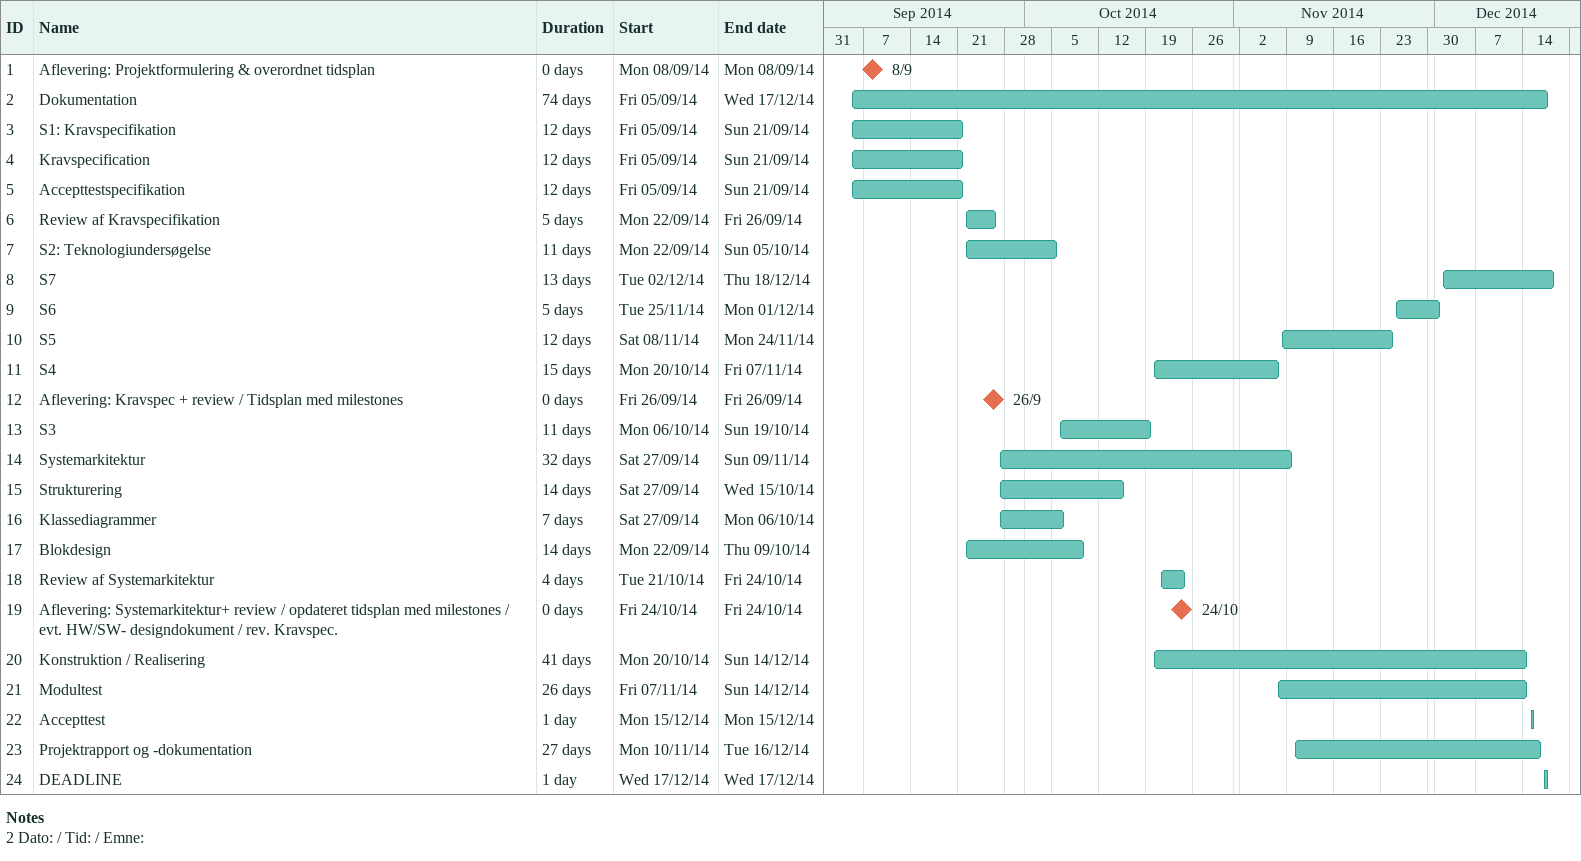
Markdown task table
| ID | Task | Duration | Start | Finish |
|---|---|---|---|---|
| 1 | Aflevering: Projektformulering & overordnet tidsplan | 0d | 2014-09-08 | 2014-09-08 |
| 2 | Dokumentation | 74d | 2014-09-05 | 2014-12-17 |
| 3 | S1: Kravspecifikation | 12d | 2014-09-05 | 2014-09-21 |
| 4 | Kravspecification | 12d | 2014-09-05 | 2014-09-21 |
| 5 | Accepttestspecifikation | 12d | 2014-09-05 | 2014-09-21 |
| 6 | Review af Kravspecifikation | 5d | 2014-09-22 | 2014-09-26 |
| 7 | S2: Teknologiundersøgelse | 11d | 2014-09-22 | 2014-10-05 |
| 8 | S7 | 13d | 2014-12-02 | 2014-12-18 |
| 9 | S6 | 5d | 2014-11-25 | 2014-12-01 |
| 10 | S5 | 12d | 2014-11-08 | 2014-11-24 |
| 11 | S4 | 15d | 2014-10-20 | 2014-11-07 |
| 12 | Aflevering: Kravspec + review / Tidsplan med milestones | 0d | 2014-09-26 | 2014-09-26 |
| 13 | S3 | 11d | 2014-10-06 | 2014-10-19 |
| 14 | Systemarkitektur | 32d | 2014-09-27 | 2014-11-09 |
| 15 | Strukturering | 14d | 2014-09-27 | 2014-10-15 |
| 16 | Klassediagrammer | 7d | 2014-09-27 | 2014-10-06 |
| 17 | Blokdesign | 14d | 2014-09-22 | 2014-10-09 |
| 18 | Review af Systemarkitektur | 4d | 2014-10-21 | 2014-10-24 |
| 19 | Aflevering: Systemarkitektur+ review / opdateret tidsplan med milestones / evt. HW/SW- designdokument / rev. Kravspec. | 0d | 2014-10-24 | 2014-10-24 |
| 20 | Konstruktion / Realisering | 41d | 2014-10-20 | 2014-12-14 |
| 21 | Modultest | 26d | 2014-11-07 | 2014-12-14 |
| 22 | Accepttest | 1d | 2014-12-15 | 2014-12-15 |
| 23 | Projektrapport og -dokumentation | 27d | 2014-11-10 | 2014-12-16 |
| 24 | DEADLINE | 1d | 2014-12-17 | 2014-12-17 |

Notes
- 2: Dato: / Tid: / Emne:
